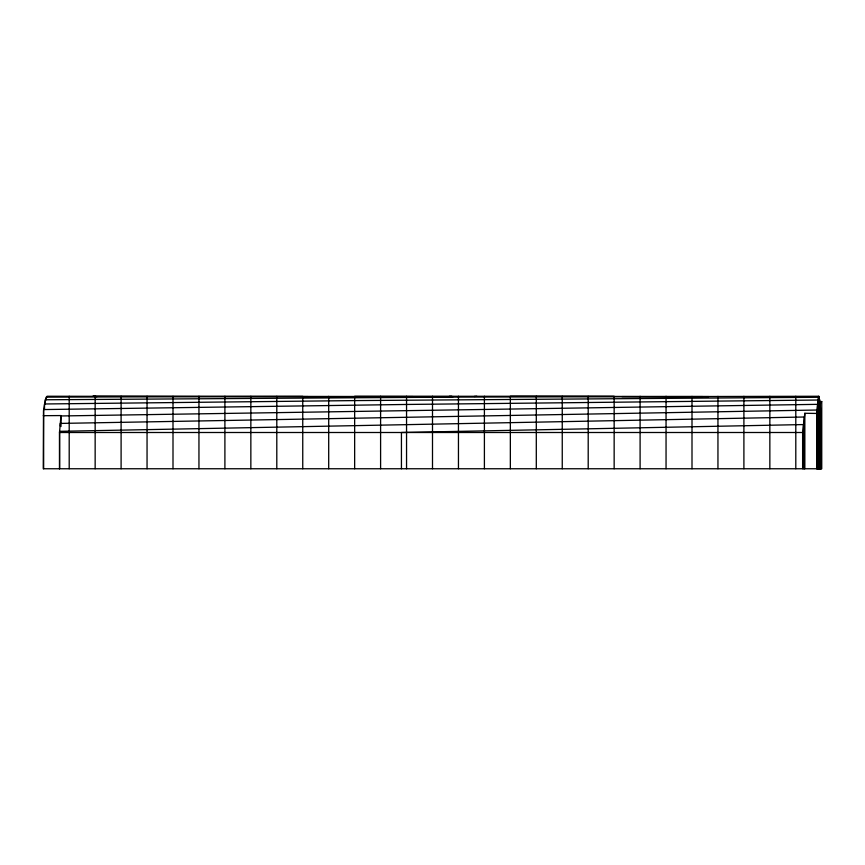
<?xml version="1.0" encoding="UTF-8"?>
<svg xmlns="http://www.w3.org/2000/svg" width="865" height="865" viewBox="0 0 865 865"><rect width="100%" height="100%" fill="white"/><g stroke="black" fill="none" stroke-linecap="round" stroke-linejoin="round"><path stroke-width="1.3" d="M819.058 401.392L821.75 401.565L821.75 468.754L43.25 468.754L43.488 410.778L45.358 399.771L47.024 396.246L307.94 396.603M816.701 468.754L816.701 413.448L818.755 396.257L458.45 397.1L45.358 399.771L45.358 403.75M59.501 468.754L59.501 432.5L61.015 415.568L43.25 415.687M802.623 468.754L802.623 432.5L804.828 413.275L816.701 413.448M819.577 404.042L821.75 401.565M474.161 396.473L476.82 396.289M621.935 396.603L702.683 396.603M302.75 396.603L453.26 396.581M413.038 396.603L92.869 396.267L96.923 396.657M59.501 432.5L802.623 432.5M510.35 468.754L510.35 396.257L708.868 396.603M449.357 396.311L451.703 396.311M821.209 468.754L821.209 418.628L820.107 403.458L818.755 396.257L818.755 468.754M821.015 415.503L821.015 468.754M820.561 408.907L820.561 468.754M820.107 403.458L820.107 468.754M819.652 399.414L819.652 468.754M819.198 396.97L819.198 468.754M818.301 468.754L818.301 397.284L354.65 400.592L44.504 403.977L44.504 409.372M817.847 468.754L817.847 400.03L406.55 404.463L43.65 409.567L43.65 468.754M817.393 468.754L817.393 404.344L60.983 415.957L60.983 426.51M816.938 468.754L816.938 410.021L60.291 423.418L60.291 426.088M804.828 413.275L804.828 468.754M804.364 468.754L804.364 417.006L59.609 431.321L59.609 468.754M803.499 468.754L803.499 424.564L401.436 432.5L401.436 468.754M795.8 396.267L795.8 468.754M769.85 396.289L769.85 468.754M743.9 396.311L743.9 468.754M717.95 396.343L717.95 468.754M692 396.386L692 468.754M666.05 396.246L666.05 468.754M640.1 396.278L640.1 468.754M614.15 468.754L614.15 396.267L354.65 396.3L354.65 468.754M588.2 396.343L588.2 468.754M562.25 396.311L562.25 468.754M536.3 396.278L536.3 468.754M484.4 396.246L484.4 468.754M458.45 396.246L458.45 468.754M432.5 396.246L432.5 468.754M406.55 396.257L406.55 468.754M380.6 396.278L380.6 468.754M328.7 396.332L328.7 468.754M302.75 468.754L302.75 396.365L46.213 397.154L46.213 399.857M276.8 396.321L276.8 468.754M250.85 396.289L250.85 468.754M224.9 396.267L224.9 468.754M198.95 396.257L198.95 468.754M173 396.321L173 468.754M147.05 396.3L147.05 468.754M121.1 396.267L121.1 468.754M95.15 396.257L95.15 468.754M69.2 396.246L69.2 468.754"/></g></svg>
